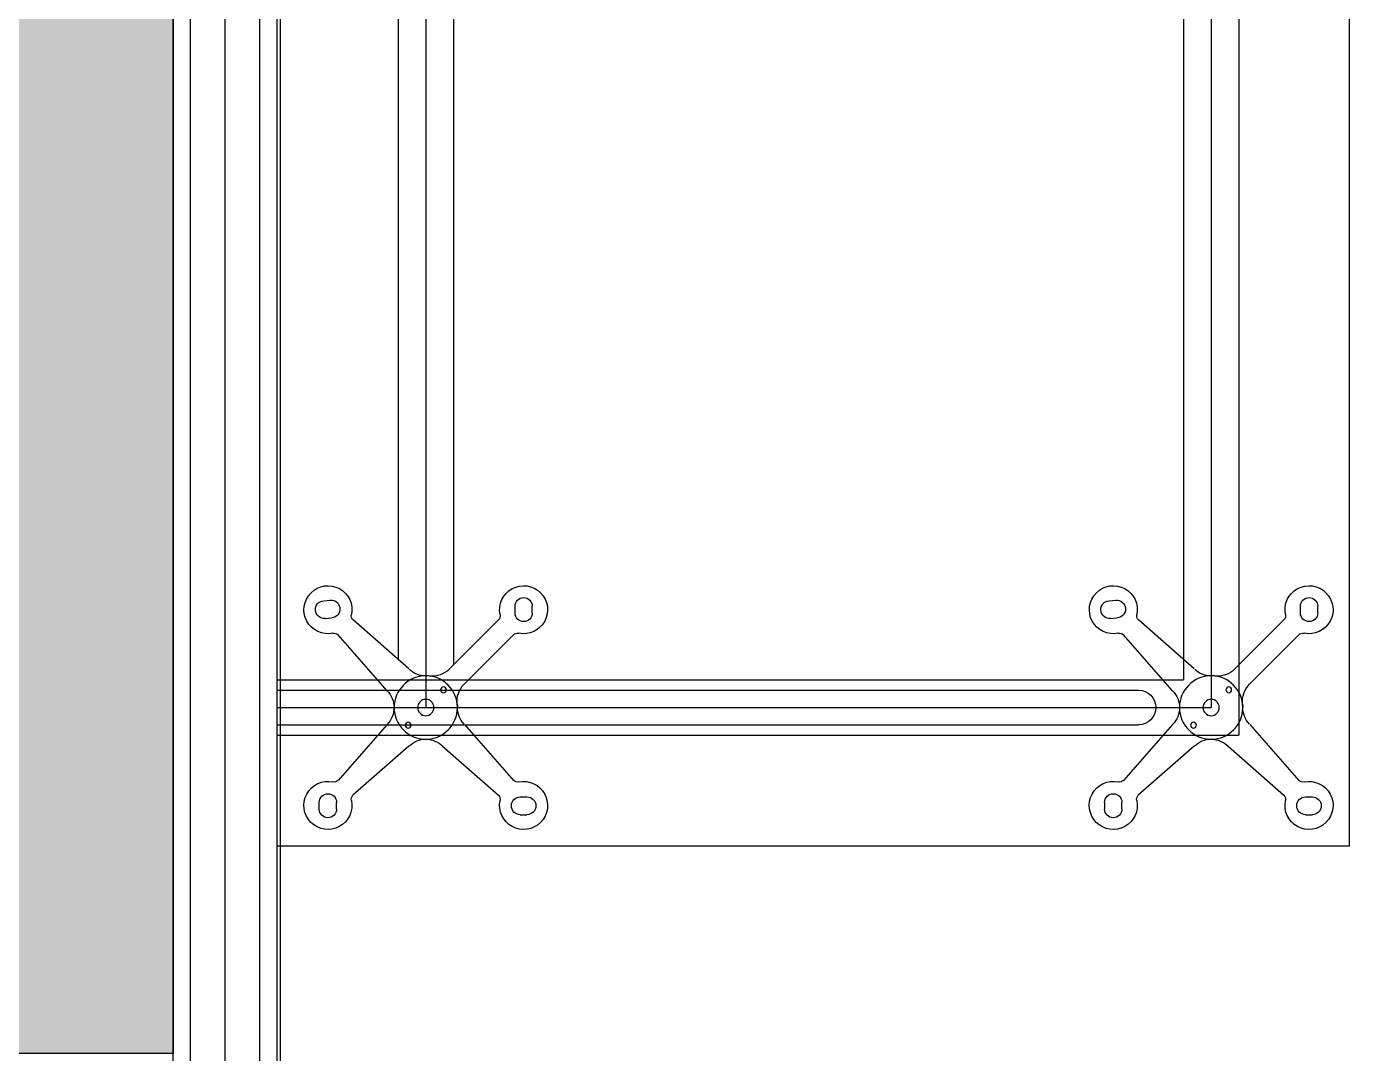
# Model space of a CAD drawing. Header units: inches. Extents: x 21 to 32698, y 13 to 3712.
# Drawn here: x 12810.5 to 13001.8, y 1507.1 to 1655.5 of the extents above; entities that cross this region are included whole.
import ezdxf

# ---------------------------------------------------------------- set-up
doc = ezdxf.new("R2010")
doc.units = ezdxf.units.IN
doc.header["$MEASUREMENT"] = 0
doc.linetypes.add('DOT', pattern=[6.35, 0, -6.35])
for name, color, linetype, lineweight in [('Z_MİM_$AUDIT_BAD_LAYER1', 8, 'Continuous', 25), ('Z_MİM_-KM-BEAM-RAY', 8, 'DOT', 25), ('Z_MİM_-KM-IZO-THERMAL', 8, 'Continuous', 25), ('Z_MİM_-KM-IZO-THERMAL-ROCKWOOL', 8, 'BATTING', 25), ('Z_MİM_-KM-PAINT', 8, 'Continuous', 25), ('Z_MİM_-KM-PATTERN-STRC', 8, 'Continuous', 25), ('Z_MİM_-KM-STRC-CONCRETE', 8, 'Continuous', 25), ('Z_MİM_-KM-WALL-PL', 8, 'Continuous', 25), ('Z_MİM_-KM-WALL-PLASTER', 8, 'Continuous', 25), ('Z_MİM_CAM', 8, 'Continuous', 25), ('Z_MİM_drenaj levha', 8, 'Continuous', 25)]:
    doc.layers.add(name, color=color, linetype=linetype, lineweight=lineweight)
doc.linetypes.add('BATTING', pattern='A,0.00254,-2.54,[134,ltypeshp.shx,S=2.54,R=0,X=-2.54,Y=0],-5.08,[134,ltypeshp.shx,S=2.54,R=180,X=2.54,Y=0],-2.54', length=10.16254)

# ---------------------------------------------------------------- blocks, each defined once
blk = doc.blocks.new('BLK_MARKIZ_PL')
at = {"ltscale": 0.1}
for p, q in [((202.15, 0, 0), (202.15, -131.04, 0)), ((210.15, 0, 0), (210.15, -139.04, 0)), ((203.65, 0, 0), (203.65, -124.54, 0)), ((208.65, 0, 0), (208.65, -124.54, 0)), ((-3.21, -17.5, 0), (199.21, -17.5, 0)), ((-3.21, -25.5, 0), (200, -25.5, 0)), ((-199.85, -131.04, 0), (202.15, -131.04, 0)), ((-207.85, -139.04, 0), (210.15, -139.04, 0))]:
    blk.add_line(p, q, dxfattribs=at)
for centre, radius, start, end in [((192.02, -7.36, 0), 3.47, 348.274, 281.7612), ((192, -6.85, 0), 1.29, 355.0806, 175.0806), ((220.3, -7.35, 0), 3.47, 258.274, 191.7612), ((219.86, -7.35, 0), 1.25, 90.0176, 270.0176), ((220.83, -7.35, 0), 1.25, 270.0176, 90.0176), ((191.92, -7.81, 0), 1.29, 175.0806, 355.0806), ((196.23, -8.23, 0), 0.832, 168.274, 225.0176), ((216.09, -8.22, 0), 0.832, 315.0176, 11.7612), ((192.9, -11.56, 0), 0.832, 45.0176, 101.7612), ((219.42, -11.56, 0), 0.832, 78.274, 135.0176), ((206.18, -13.45, 0), 3.47, 225.0176, 269.864), ((206.14, -13.45, 0), 3.47, 270.1712, 315.0176), ((198.13, -21.51, 0), 3.47, 0.1928, 43.7115), ((214.2, -21.51, 0), 3.47, 136.3237, 179.8424), ((198.16, -22.43, 0), 3.47, 315.0176, 6.6511), ((214.2, -21.49, 0), 3.47, 180.1712, 225.0176), ((205.23, -29.49, 0), 3.47, 82.8588, 135.0176), ((206.09, -22.61, 0), 3.47, 262.8588, 270.4668), ((206.15, -29.55, 0), 3.47, 46.3237, 90.4668), ((192.02, -35.64, 0), 3.47, 78.274, 11.7612), ((192.89, -31.43, 0), 0.832, 258.274, 315.0176), ((220.31, -35.64, 0), 3.47, 168.274, 101.7612), ((219.43, -31.43, 0), 0.832, 225.0176, 281.7612), ((191.51, -35.65, 0), 1.25, 90.0176, 270.0176), ((192.49, -35.65, 0), 1.25, 270.0176, 90.0176), ((196.23, -34.77, 0), 0.832, 135.0176, 191.7612), ((216.1, -34.77, 0), 0.832, 348.274, 45.0176), ((220.35, -35.16, 0), 1.29, 0.0176, 180.0176), ((220.35, -36.13, 0), 1.29, 180.0176, 0.0176), ((192.02, -120.9, 0), 3.47, 348.274, 281.7612), ((220.3, -120.89, 0), 3.47, 258.274, 191.7612), ((192, -120.39, 0), 1.29, 355.0806, 175.0806), ((219.86, -120.89, 0), 1.25, 90.0176, 270.0176), ((220.83, -120.89, 0), 1.25, 270.0176, 90.0176), ((191.92, -121.36, 0), 1.29, 175.0806, 355.0806), ((196.23, -121.77, 0), 0.832, 168.274, 225.0176), ((216.09, -121.77, 0), 0.832, 315.0176, 11.7612), ((192.9, -125.11, 0), 0.832, 45.0176, 101.7612), ((219.42, -125.1, 0), 0.832, 78.274, 135.0176), ((206.18, -127, 0), 3.47, 225.0176, 269.864), ((206.14, -127, 0), 3.47, 270.1712, 315.0176), ((198.13, -135.06, 0), 3.47, 0.1928, 43.7115), ((214.2, -135.05, 0), 3.47, 136.3237, 179.8424), ((198.16, -135.98, 0), 3.47, 315.0176, 6.6511), ((214.2, -135.03, 0), 3.47, 180.1712, 225.0176), ((205.23, -143.04, 0), 3.47, 82.8588, 135.0176), ((206.09, -136.15, 0), 3.47, 262.8588, 270.4668), ((206.15, -143.09, 0), 3.47, 46.3237, 90.4668), ((192.02, -149.19, 0), 3.47, 78.274, 11.7612), ((192.89, -144.98, 0), 0.832, 258.274, 315.0176), ((220.31, -149.19, 0), 3.47, 168.274, 101.7612), ((219.43, -144.98, 0), 0.832, 225.0176, 281.7612), ((191.51, -149.2, 0), 1.25, 90.0176, 270.0176), ((192.49, -149.2, 0), 1.25, 270.0176, 90.0176), ((196.23, -148.31, 0), 0.832, 135.0176, 191.7612), ((216.1, -148.31, 0), 0.832, 348.274, 45.0176), ((220.35, -148.7, 0), 1.29, 0.0176, 180.0176), ((220.35, -149.67, 0), 1.29, 180.0176, 0.0176)]:
    blk.add_arc(centre, radius, start, end)
at = {"layer": 'Z_MİM_$AUDIT_BAD_LAYER1'}
for p, q in [((206.15, 0, 0), (206.15, -135.04, 0)), ((190.72, -6.74, 0), (190.63, -7.7, 0)), ((193.29, -6.96, 0), (193.2, -7.93, 0)), ((220.83, -6.1, 0), (219.86, -6.1, 0)), ((203.73, -15.91, 0), (195.64, -8.82, 0)), ((208.59, -15.91, 0), (216.68, -8.81, 0)), ((220.83, -8.6, 0), (219.86, -8.6, 0)), ((200.58, -19.06, 0), (193.48, -10.98, 0)), ((211.75, -19.06, 0), (218.83, -10.97, 0)), ((-203.85, -21.5, 0), (206.15, -21.5, 0)), ((211.75, -23.94, 0), (218.84, -32.02, 0)), ((193.48, -32.02, 0), (200.62, -24.88, 0)), ((195.64, -34.18, 0), (202.77, -27.04, 0)), ((208.6, -27.09, 0), (216.68, -34.18, 0)), ((192.48, -34.4, 0), (191.51, -34.41, 0)), ((192.49, -34.4, 0), (191.51, -34.41, 0)), ((192.49, -34.4, 0), (192.48, -34.4, 0)), ((219.06, -35.16, 0), (219.06, -36.13, 0)), ((221.64, -35.16, 0), (221.64, -36.13, 0)), ((192.49, -36.9, 0), (191.51, -36.9, 0)), ((190.72, -120.28, 0), (190.63, -121.25, 0)), ((193.29, -120.5, 0), (193.2, -121.47, 0)), ((220.83, -119.65, 0), (219.86, -119.65, 0)), ((203.73, -129.45, 0), (195.64, -122.36, 0)), ((208.59, -129.45, 0), (216.68, -122.36, 0)), ((220.83, -122.14, 0), (219.86, -122.14, 0)), ((200.58, -132.6, 0), (193.48, -124.52, 0)), ((211.75, -132.6, 0), (218.83, -124.51, 0)), ((-203.85, -135.04, 0), (206.15, -135.04, 0)), ((211.75, -137.48, 0), (218.84, -145.57, 0)), ((193.48, -145.56, 0), (200.62, -138.43, 0)), ((195.64, -147.72, 0), (202.77, -140.58, 0)), ((208.6, -140.64, 0), (216.68, -147.72, 0)), ((192.48, -147.95, 0), (191.51, -147.95, 0)), ((192.49, -147.95, 0), (191.51, -147.95, 0)), ((192.49, -147.95, 0), (192.48, -147.95, 0)), ((219.06, -148.7, 0), (219.06, -149.67, 0)), ((221.64, -148.7, 0), (221.64, -149.67, 0)), ((192.49, -150.45, 0), (191.51, -150.45, 0))]:
    blk.add_line(p, q, dxfattribs=at)
for centre, radius in [((206.15, -21.5, 0), 4.58), ((208.7, -18.95, 0), 0.416), ((206.15, -21.5, 0), 1.18), ((203.6, -24.05, 0), 0.416), ((206.15, -135.04, 0), 4.58), ((206.15, -135.04, 0), 1.18), ((208.7, -132.49, 0), 0.416), ((203.6, -137.59, 0), 0.416)]:
    blk.add_circle(centre, radius, dxfattribs=at)
at = {"layer": 'Z_MİM_CAM'}
for p, q in [((226.15, 0, 0), (226.15, -155.04, 0)), ((226.15, -155.04, 0), (-223.85, -155.04, 0))]:
    blk.add_line(p, q, dxfattribs=at)
at = {"layer": 'Z_MİM_drenaj levha'}
blk.add_arc((206.15, -124.54, 0), 2.5, 180, 0, dxfattribs=at)
blk = doc.blocks.new('-KM_Kolon-1K')
at = {"layer": 'Z_MİM_-KM-PATTERN-STRC'}
blk.add_hatch(color=256, dxfattribs=at).paths.add_polyline_path([(3475, 680), (3500, 680), (3500, 525), (3475, 525)], flags=0)
at = {"layer": 'Z_MİM_-KM-STRC-CONCRETE'}
blk.add_lwpolyline([(3475, 680), (3500, 680), (3500, 525), (3475, 525)], close=True, dxfattribs=at)
blk = doc.blocks.new('-KM_Kiriş İzi-1K')
at = {"layer": 'Z_MİM_-KM-BEAM-RAY'}
blk.add_line((3500, 525), (3500, 155), dxfattribs=at)

msp = doc.modelspace()

# ---------------------------------------------------------------- linework, layer by layer
at = {"layer": 'Z_MİM_-KM-IZO-THERMAL'}
msp.add_lwpolyline([(11329.21, 1162.16), (11329.21, 969.58), (12844.21, 969.58), (12844.21, 2594.58), (9029.21, 2594.58), (9029.21, 1624.58), (9319.21, 1624.58), (9319.21, 969.58), (10654.21, 969.58), (10654.21, 1161.83)], dxfattribs=at)
at = {"layer": 'Z_MİM_-KM-IZO-THERMAL-ROCKWOOL', "ltscale": 0.45}
msp.add_lwpolyline([(11334.21, 1162.16), (11334.21, 974.58), (12839.21, 974.58), (12839.21, 2589.58), (9034.21, 2589.58), (9034.21, 1629.58), (9324.21, 1629.58), (9324.21, 974.58), (10649.21, 974.58), (10649.21, 1161.83)], dxfattribs=at)
at = {"layer": 'Z_MİM_-KM-PAINT'}
msp.add_lwpolyline([(11326.21, 1162.16), (11326.21, 966.58), (12847.21, 966.58), (12847.21, 2597.58), (9026.21, 2597.58), (9026.21, 1621.58), (9316.21, 1621.58), (9316.21, 966.58), (10657.21, 966.58), (10657.21, 1161.83)], dxfattribs=at)
at = {"layer": 'Z_MİM_-KM-WALL-PL'}
msp.add_lwpolyline([(11341.71, 1162.16), (11341.71, 982.08), (12831.71, 982.08), (12831.71, 2582.08), (9041.71, 2582.08), (9041.71, 1637.08), (9331.71, 1637.08), (9331.71, 982.08), (10641.71, 982.08), (10641.71, 1161.83)], dxfattribs=at)
at = {"layer": 'Z_MİM_-KM-WALL-PLASTER'}
for points in [[(11326.71, 1162.16), (11326.71, 967.08), (12846.71, 967.08), (12846.71, 2597.08), (9026.71, 2597.08), (9026.71, 1622.08), (9316.71, 1622.08), (9316.71, 967.08), (10656.71, 967.08), (10656.71, 1161.83)], [(11339.21, 1162.16), (11339.21, 979.58), (12834.21, 979.58), (12834.21, 2584.58), (9039.21, 2584.58), (9039.21, 1634.58), (9329.21, 1634.58), (9329.21, 979.58), (10644.21, 979.58), (10644.21, 1161.83)]]:
    msp.add_lwpolyline(points, dxfattribs=at)

# ---------------------------------------------------------------- block references
at = {"layer": 'Z_MİM_-KM-BEAM-RAY'}
msp.add_blockref('-KM_Kiriş İzi-1K', (9331.71, 982.08), dxfattribs=at)
at = {"layer": 'Z_MİM_-KM-STRC-CONCRETE'}
msp.add_blockref('-KM_Kolon-1K', (9331.71, 982.08), dxfattribs=at)
at = {"layer": 'Z_MİM_-KM-WALL-PLASTER', "ltscale": 1.5, "xscale": -1, "rotation": 89.99999999999991}
msp.add_blockref('BLK_MARKIZ_PL', (12846.71, 1763.24), dxfattribs=at)

doc.saveas('drawing.dxf')
